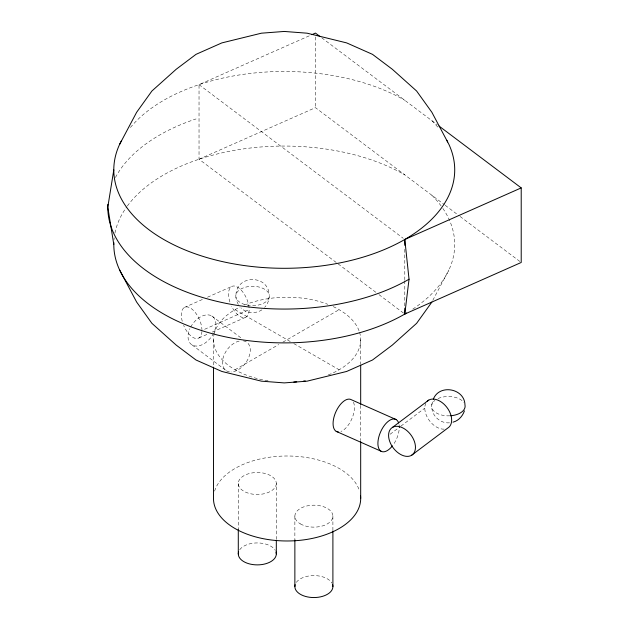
<?xml version="1.0" encoding="UTF-8"?>
<svg xmlns="http://www.w3.org/2000/svg" width="629" height="629" viewBox="0 0 629 629"><rect width="100%" height="100%" fill="white"/><g stroke="black" fill="none" stroke-linecap="round" stroke-linejoin="round"><path stroke-width="0.47" stroke-dasharray="3.15 2.36" d="M235.954 294.616C237.078 274.456 268.245 274.606 269.196 294.789M269.157 297.313A16.763 9.679 0 0 1 242.236 303.595A16.763 9.679 0 0 1 246.277 286.989A16.763 9.679 0 0 1 269.157 297.313C268.811 300.984 267.27 304.735 264.636 307.345M431.714 405.005L432.988 399.934M432.799 300.324L448.909 269.943M390.129 434.238L400.138 426.698M400.909 426.124L424.795 408.15M235.049 369.758L278.694 344.558M282.893 342.137L339.125 309.672M261.9 309.861C255.563 314.028 246.261 313.478 240.962 307.856M375.843 292.281L199.031 159.239L199.031 84.656L310.081 35.46M199.031 159.239L315.451 107.661L444.42 204.7M184.368 307.455L203.953 298.783M207.515 297.202L231.551 286.549M204.637 329.289L249.155 309.57M198.945 337.977L207.853 334.038M212.303 332.065L246.136 317.071M449.523 422.837C440.693 423.592 432.304 416.374 431.753 407.537M235.049 309.672L290.449 341.649M293.806 343.591L339.125 369.758M321.726 37.795L437.367 124.801M445.198 205.29L459.304 215.896M460.09 216.486L521.213 262.482M199.031 84.656L403.228 238.297M378.973 294.631L404.793 314.06M211.816 315.978L241.52 338.331M192.12 344.975L226.519 370.851M238.32 304.483L236.48 300.646L235.914 297.147M404.793 249.288L404.793 279.708M404.793 280.691L404.793 306.205M360.684 339.715L360.684 364.215M360.684 405.383L360.684 440.662M332.898 516.157L332.898 529.854M315.451 37.001L315.451 107.661M294.867 516.157L294.867 538.652M276.312 483.497A19.012 10.976 0 0 1 247.795 493.002A19.012 10.976 0 0 1 247.795 473.983A19.012 10.976 0 0 1 276.312 483.497L276.312 539.234M238.289 483.497L238.289 529.461M213.49 339.715L213.49 366.18M359.568 332.324A73.593 42.489 0 0 1 327.725 375.143M268.04 380.757A73.593 42.489 0 0 1 213.931 335.092M214.119 334.172A73.593 42.489 0 0 1 240.058 307.031M244.579 305.026A73.593 42.489 0 0 1 327.725 304.287M333.236 306.614A73.593 42.489 0 0 1 359.269 331.412M201.94 331.459A16.936 8.421 66.1 0 1 194.746 338.229A16.936 8.421 66.1 0 1 183.644 325.39M182.237 321.262A16.936 8.421 66.1 0 1 189.227 307.455A16.936 8.421 66.1 0 1 201.948 329.682M229.915 302.006A16.936 8.421 66.1 0 1 237.943 287.367A16.936 8.421 66.1 0 1 248.534 313.832A16.936 8.421 66.1 0 1 231.551 306.103M243.329 340.855A17.557 11.369 -53 0 1 248.856 357.162A17.557 11.369 -53 0 1 231.032 371.959M229.396 371.849A17.557 11.369 -53 0 1 223.499 356.572A17.557 11.369 -53 0 1 239.971 340.91M190.697 327.041A17.557 11.369 -53 0 1 209.551 315.09A17.557 11.369 -53 0 1 214.025 332.301M213.648 333.103A17.557 11.369 -53 0 1 194.691 345.919A17.557 11.369 -53 0 1 189.903 328.652M214.615 491.1A73.593 42.489 0 0 1 286.281 456.001A73.593 42.489 0 0 1 359.269 490.188M449.821 415.832A16.763 9.679 0 0 1 433.696 410.879A16.763 9.679 0 0 1 434.969 400.366M438.036 398.558A16.763 9.679 0 0 1 463.785 402.403M444.168 429.135A16.936 10.968 53 0 1 428.766 419.724A16.936 10.968 53 0 1 426.132 402.725M353.443 402.19A17.557 8.727 -66.1 0 1 351.941 418.584A17.557 8.727 -66.1 0 1 340.989 431.463M399.069 424.709A17.557 8.727 -66.1 0 1 392.936 445.214M239.735 549.707A19.012 10.976 0 0 1 257.929 542.937A19.012 10.976 0 0 1 275.305 550.383M296.314 582.375A19.012 10.976 0 0 1 314.508 575.598A19.012 10.976 0 0 1 331.892 583.044M115.429 177.52A176.474 101.882 0 0 1 196.02 118.944M442.863 208.411A170.459 98.415 0 0 1 412.593 309.24M113.998 239.728A170.459 98.415 0 0 1 114.187 237.825M114.95 233.052A170.459 98.415 0 0 1 126.775 206.807M127.349 206.013A170.459 98.415 0 0 1 404.793 174.878M431.879 195.265A170.459 98.415 0 0 1 442.305 207.609M130.423 127.49A170.459 98.415 0 0 1 404.793 100.294M431.879 120.674A170.459 98.415 0 0 1 438.091 127.49M300.434 523.918A19.012 10.976 0 0 0 332.246 519.004A19.012 10.976 0 0 0 308.965 505.559A19.012 10.976 0 0 0 300.434 523.918"/><path stroke-width="0.94" d="M404.793 314.06L409.039 279.221L404.793 239.476L521.213 187.898L521.213 262.482L404.793 314.06L404.793 308.171M113.802 169.885L107.787 207.177L113.802 244.469M464.43 410.871C462.614 416.115 458.525 420.809 452.99 422.169M433.342 399.14C439.317 383.729 464.627 388.352 464.957 404.84A16.763 9.679 0 0 1 450.686 415.769M119.604 144.411L136.635 112.292L151.903 91.016L176.191 69.269L196.02 54.346L221.864 42.898L261.42 33.188L284.261 31.45L307.094 33.188L346.65 42.898L372.494 54.346L392.323 69.269L416.61 91.016L431.879 112.292L448.909 144.411A170.459 98.415 0 0 1 281.305 268.284A170.459 98.415 0 0 1 121.232 141.132M431.879 302.062L416.61 323.337L392.323 345.085L372.494 360.008L346.65 371.456L307.094 381.166L284.261 382.904L261.42 381.166L221.864 371.456L196.02 360.008L176.191 345.085L151.903 323.337L136.635 302.062L119.604 269.943M392.52 427.358L428.726 400.123M411.515 455.333A16.936 10.968 53 0 0 405.493 429.528A16.936 10.968 53 0 0 389.044 439.176A16.936 10.968 53 0 0 411.515 455.333L447.722 428.09A16.936 10.968 53 0 0 446.857 407.34A16.936 10.968 53 0 0 427.217 401.302M311.874 34.666L315.451 33.078L320.153 36.616M396.144 419.574L351.312 399.714A17.557 8.727 -66.1 0 0 335.281 413.19A17.557 8.727 -66.1 0 0 338.41 431.966M336.201 431.352L381.032 451.213M438.932 125.981L521.213 187.898M404.793 239.476L404.793 245.357M360.684 365.197L360.684 404.4M360.684 441.644L360.684 498.49M332.898 530.829L332.898 586.574M294.867 539.627L294.867 586.574M276.312 540.217L276.312 553.905M238.289 529.461L238.289 553.905M213.49 367.155L213.49 498.49A73.593 42.489 0 0 0 289.489 540.956A73.593 42.489 0 0 0 360.527 495.723M305.214 380.899A73.593 42.489 0 0 1 303.351 381.158M296.691 381.842A73.593 42.489 0 0 1 293.806 382.031M392.41 445.898A17.557 8.727 -66.1 0 1 378.587 447.974A17.557 8.727 -66.1 0 1 384.877 424.748A17.557 8.727 -66.1 0 1 398.629 422.94M276.029 551.995A19.012 10.976 0 0 1 257.3 564.881A19.012 10.976 0 0 1 238.58 551.995M332.607 584.663A19.012 10.976 0 0 1 313.879 597.55A19.012 10.976 0 0 1 295.158 584.663M409.039 279.221A176.474 101.882 0 0 1 214.465 300.756A176.474 101.882 0 0 1 107.858 204.339M406.562 313.022A170.459 98.415 0 0 1 218.68 335.312A170.459 98.415 0 0 1 113.833 242.582M446.842 140.314A170.459 98.415 0 0 1 447.706 141.957"/></g></svg>
